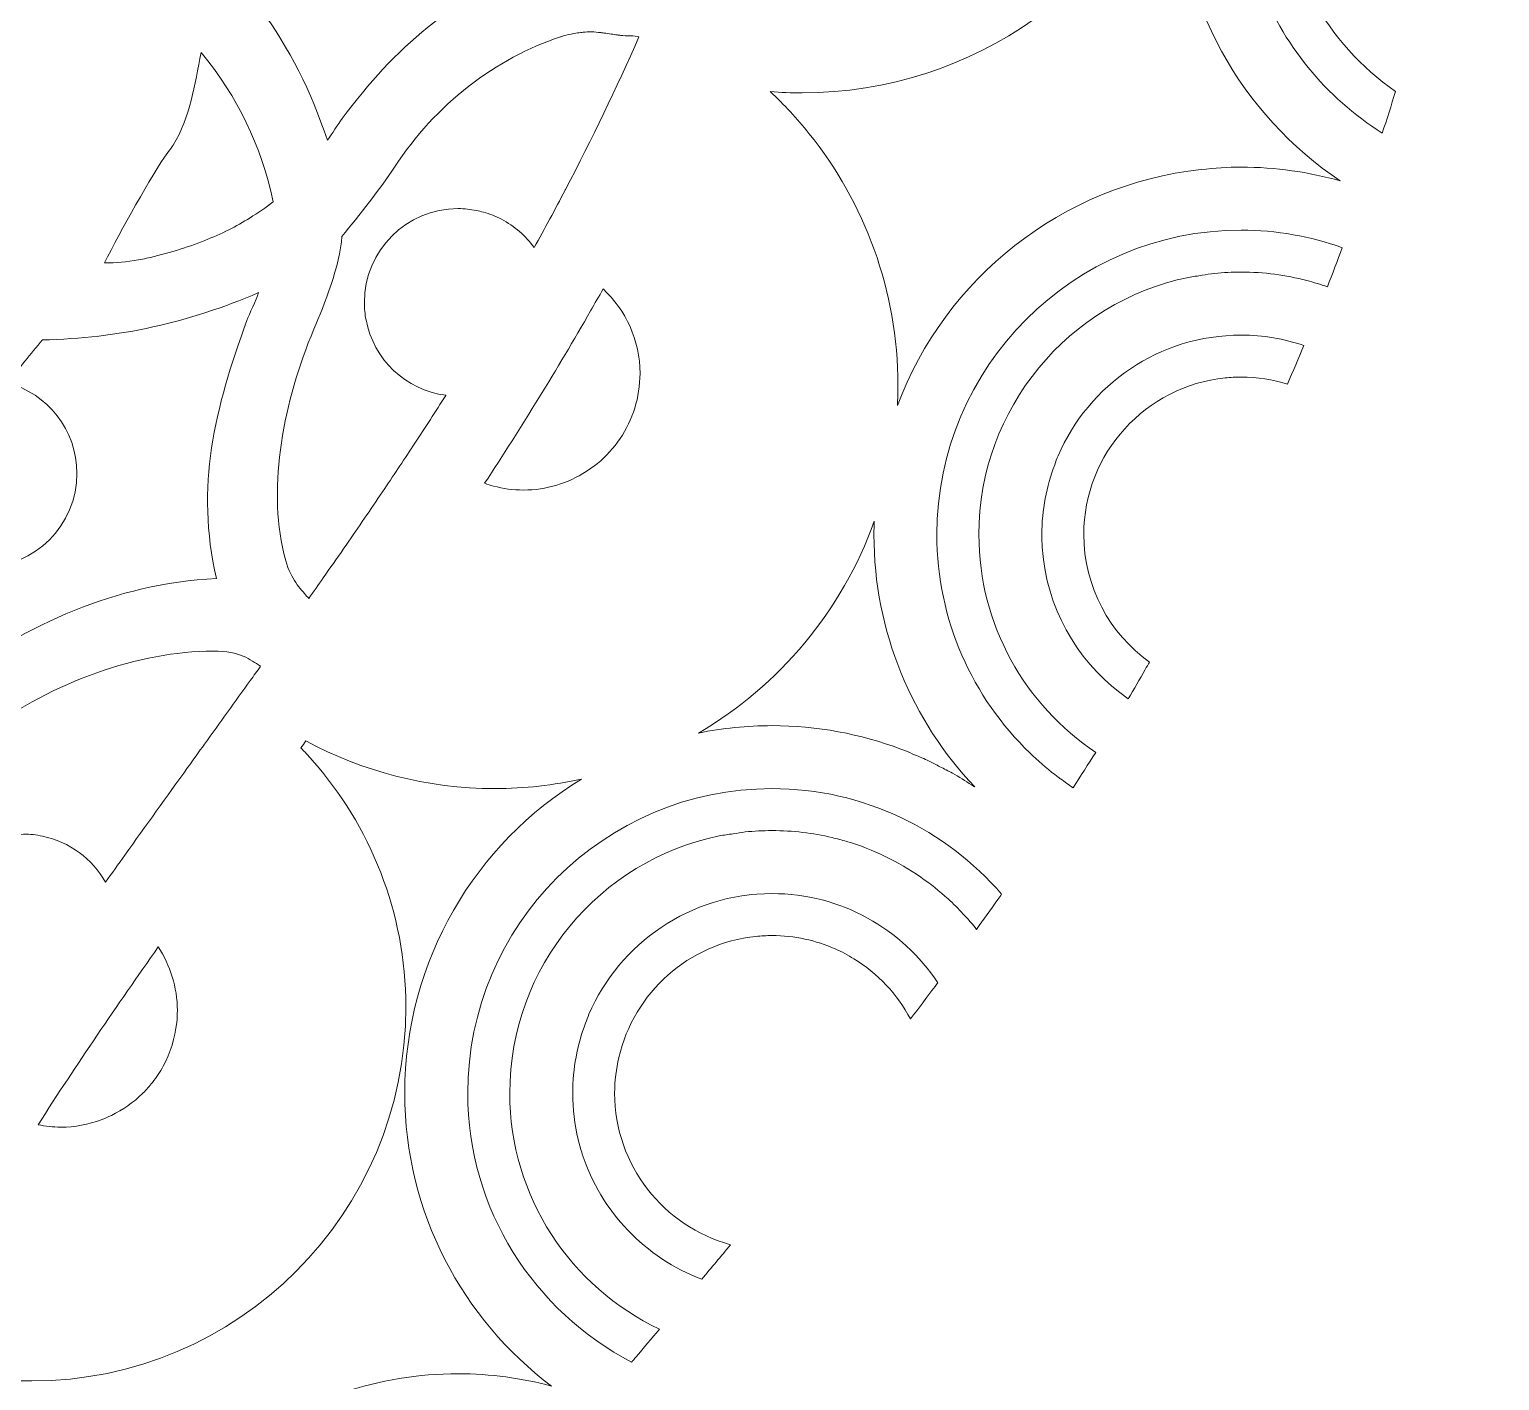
# Model space of a CAD drawing. Header units: millimetres. Extents: x -416 to 1516, y -417 to 43.
# Drawn here: x 1010.99 to 1047.59, y -150.5 to -116.87 of the extents above; entities that cross this region are included whole.
import ezdxf

# ---------------------------------------------------------------- set-up
doc = ezdxf.new("R2010")
doc.units = ezdxf.units.MM
doc.header["$MEASUREMENT"] = 0
doc.layers.add('Layer 2', color=7, linetype='Continuous')

msp = doc.modelspace()

# ---------------------------------------------------------------- linework, layer by layer
at = {"layer": 'Layer 2', "lineweight": 0}
for points, knots in [([(1047.584, -105.661), (1047.556, -105.987), (1047.528, -106.313), (1047.494, -106.641), (1047.305, -106.676), (1047.119, -106.72), (1046.936, -106.771), (1046.761, -106.82), (1046.59, -106.877), (1046.422, -106.94), (1046.414, -106.943), (1046.405, -106.945), (1046.397, -106.948), (1046.28, -106.992), (1046.168, -107.044), (1046.055, -107.094), (1045.997, -107.12), (1045.936, -107.142), (1045.879, -107.169), (1043.687, -108.22), (1042.168, -110.453), (1042.168, -113.044), (1042.168, -115.272), (1043.295, -117.235), (1045.004, -118.413), (1045.004, -118.413), (1045.004, -118.414), (1045.004, -118.414), (1044.897, -118.76), (1044.786, -119.106), (1044.673, -119.452), (1043.27, -118.568), (1042.178, -117.236), (1041.594, -115.66), (1041.53, -115.487), (1041.472, -115.312), (1041.421, -115.134), (1041.318, -114.778), (1041.238, -114.413), (1041.189, -114.038), (1041.167, -113.876), (1041.151, -113.711), (1041.14, -113.545), (1041.129, -113.379), (1041.124, -113.212), (1041.124, -113.044), (1041.124, -109.243), (1043.94, -106.098), (1047.594, -105.56), (1047.591, -105.594), (1047.587, -105.628), (1047.584, -105.661)], [0, 0, 0, 0, 1, 1, 1, 2, 2, 2, 3, 3, 3, 4, 4, 4, 5, 5, 5, 6, 6, 6, 7, 7, 7, 8, 8, 8, 9, 9, 9, 10, 10, 10, 11, 11, 11, 12, 12, 12, 13, 13, 13, 14, 14, 14, 15, 15, 15, 16, 16, 16, 17, 17, 17, 17]), ([(1021.24, -108.46), (1021.266, -108.657), (1021.282, -108.962), (1021.306, -109.142), (1021.617, -111.467), (1022.23, -113.384), (1023.596, -115.291), (1021.508, -116.091), (1020.119, -117.3), (1018.779, -119.089), (1018.676, -119.226), (1018.527, -119.476), (1018.412, -119.625), (1017.999, -118.408), (1017.479, -117.344), (1016.741, -116.364), (1016.618, -116.201), (1016.489, -116.04), (1016.353, -115.881), (1016.217, -115.722), (1016.075, -115.565), (1015.926, -115.41), (1016.018, -115.094), (1016.106, -114.778), (1016.194, -114.462), (1016.553, -115.29), (1017.376, -115.869), (1018.336, -115.869), (1019.626, -115.869), (1020.671, -114.824), (1020.671, -113.534), (1020.671, -113.534), (1020.671, -113.534), (1020.671, -113.534), (1020.671, -112.245), (1019.626, -111.199), (1018.336, -111.199), (1017.8, -111.199), (1017.307, -111.382), (1016.913, -111.686), (1017.004, -111.308), (1017.093, -110.93), (1017.179, -110.551), (1018.762, -110.197), (1019.997, -109.485), (1021.24, -108.46)], [0, 0, 0, 0, 1, 1, 1, 2, 2, 2, 3, 3, 3, 4, 4, 4, 5, 5, 5, 6, 6, 6, 7, 7, 7, 8, 8, 8, 9, 9, 9, 10, 10, 10, 11, 11, 11, 12, 12, 12, 13, 13, 13, 14, 14, 14, 15, 15, 15, 15]), ([(1030.401, -119.46), (1030.103, -119.09), (1029.782, -118.741), (1029.436, -118.417), (1029.699, -118.438), (1029.963, -118.451), (1030.231, -118.451), (1030.231, -118.451), (1030.231, -118.451), (1030.231, -118.451), (1034.528, -118.451), (1038.201, -115.735), (1039.626, -111.931), (1039.582, -112.296), (1039.556, -112.667), (1039.556, -113.044), (1039.556, -116.209), (1041.177, -118.999), (1043.628, -120.641), (1042.843, -120.419), (1042.016, -120.298), (1041.16, -120.298), (1040.823, -120.298), (1040.493, -120.323), (1040.165, -120.358), (1036.689, -120.737), (1033.792, -123.066), (1032.601, -126.23), (1032.609, -126.065), (1032.614, -125.898), (1032.614, -125.731), (1032.614, -123.359), (1031.783, -121.179), (1030.401, -119.46)], [0, 0, 0, 0, 1, 1, 1, 2, 2, 2, 3, 3, 3, 4, 4, 4, 5, 5, 5, 6, 6, 6, 7, 7, 7, 8, 8, 8, 9, 9, 9, 10, 10, 10, 11, 11, 11, 11]), ([(1019.373, -124.097), (1019.558, -125.081), (1020.36, -125.845), (1021.361, -125.976), (1021.36, -125.978), (1021.359, -125.98), (1021.357, -125.982), (1021.105, -126.38), (1020.848, -126.775), (1020.589, -127.169), (1020.341, -127.547), (1020.09, -127.922), (1019.838, -128.297), (1019.542, -128.736), (1019.243, -129.173), (1018.943, -129.608), (1018.9, -129.671), (1018.857, -129.734), (1018.814, -129.796), (1018.646, -130.038), (1018.477, -130.278), (1018.308, -130.519), (1018.189, -130.69), (1018.069, -130.861), (1017.949, -131.032), (1017.913, -130.992), (1017.877, -130.952), (1017.841, -130.912), (1017.645, -130.692), (1017.449, -130.439), (1017.325, -129.911), (1016.926, -128.221), (1017.324, -126.112), (1018.073, -124.334), (1018.332, -123.717), (1018.73, -122.753), (1018.772, -122.021), (1019.205, -121.499), (1019.733, -120.833), (1020.082, -120.297), (1021.096, -118.74), (1022.616, -117.574), (1024.217, -117.056), (1024.219, -117.055), (1024.221, -117.055), (1024.222, -117.055), (1024.313, -117.025), (1024.396, -117.004), (1024.477, -116.986), (1024.502, -116.981), (1024.526, -116.977), (1024.55, -116.972), (1024.608, -116.961), (1024.663, -116.953), (1024.717, -116.947), (1024.738, -116.945), (1024.76, -116.942), (1024.781, -116.94), (1024.85, -116.935), (1024.916, -116.932), (1024.979, -116.933), (1024.979, -116.933), (1024.98, -116.933), (1024.98, -116.933), (1025.064, -116.934), (1025.141, -116.941), (1025.217, -116.95), (1025.245, -116.953), (1025.272, -116.957), (1025.299, -116.961), (1025.359, -116.969), (1025.418, -116.978), (1025.476, -116.987), (1025.527, -116.995), (1025.579, -117.002), (1025.63, -117.008), (1025.658, -117.012), (1025.686, -117.016), (1025.713, -117.019), (1025.785, -117.026), (1025.859, -117.032), (1025.935, -117.032), (1025.936, -117.032), (1025.937, -117.032), (1025.938, -117.032), (1026.05, -117.031), (1026.121, -117.043), (1026.168, -117.058), (1025.606, -118.327), (1024.997, -119.593), (1024.34, -120.854), (1024.337, -120.86), (1024.333, -120.867), (1024.329, -120.874), (1024.08, -121.352), (1023.823, -121.825), (1023.561, -122.297), (1023.56, -122.298), (1023.56, -122.298), (1023.559, -122.299), (1023.347, -122.006), (1023.069, -121.763), (1022.747, -121.594), (1022.605, -121.52), (1022.453, -121.462), (1022.296, -121.418), (1022.237, -121.402), (1022.177, -121.388), (1022.117, -121.377), (1021.971, -121.348), (1021.822, -121.329), (1021.668, -121.329), (1020.378, -121.329), (1019.333, -122.374), (1019.333, -123.664), (1019.333, -123.664), (1019.333, -123.664), (1019.333, -123.664), (1019.333, -123.812), (1019.347, -123.957), (1019.373, -124.097)], [0, 0, 0, 0, 1, 1, 1, 2, 2, 2, 3, 3, 3, 4, 4, 4, 5, 5, 5, 6, 6, 6, 7, 7, 7, 8, 8, 8, 9, 9, 9, 10, 10, 10, 11, 11, 11, 12, 12, 12, 13, 13, 13, 14, 14, 14, 15, 15, 15, 16, 16, 16, 17, 17, 17, 18, 18, 18, 19, 19, 19, 20, 20, 20, 21, 21, 21, 22, 22, 22, 23, 23, 23, 24, 24, 24, 25, 25, 25, 26, 26, 26, 27, 27, 27, 28, 28, 28, 29, 29, 29, 30, 30, 30, 31, 31, 31, 32, 32, 32, 33, 33, 33, 34, 34, 34, 35, 35, 35, 36, 36, 36, 37, 37, 37, 38, 38, 38, 39, 39, 39, 40, 40, 40, 40]), ([(1016.485, -121.558), (1016.311, -121.666), (1016.135, -121.768), (1015.954, -121.859), (1015.761, -121.956), (1015.564, -122.042), (1015.364, -122.121), (1014.899, -122.307), (1014.415, -122.452), (1013.912, -122.565), (1013.841, -122.581), (1013.774, -122.593), (1013.708, -122.605), (1013.415, -122.66), (1013.154, -122.682), (1012.859, -122.68), (1013.269, -121.899), (1014.022, -120.507), (1014.437, -119.936), (1014.504, -119.843), (1014.545, -119.789), (1014.574, -119.752), (1014.998, -119.052), (1015.104, -118.258), (1015.269, -117.442), (1016.189, -118.574), (1016.748, -119.735), (1017.064, -121.159), (1016.876, -121.305), (1016.682, -121.436), (1016.485, -121.558)], [0, 0, 0, 0, 1, 1, 1, 2, 2, 2, 3, 3, 3, 4, 4, 4, 5, 5, 5, 6, 6, 6, 7, 7, 7, 8, 8, 8, 9, 9, 9, 10, 10, 10, 10]), ([(1043.307, -123.276), (1043.139, -123.217), (1042.967, -123.165), (1042.793, -123.119), (1042.271, -122.984), (1041.725, -122.91), (1041.16, -122.91), (1040.935, -122.91), (1040.713, -122.922), (1040.494, -122.944), (1040.391, -122.954), (1040.292, -122.975), (1040.192, -122.99), (1040.076, -123.008), (1039.959, -123.02), (1039.846, -123.043), (1036.873, -123.653), (1034.63, -126.29), (1034.63, -129.441), (1034.63, -131.701), (1035.788, -133.69), (1037.538, -134.861), (1037.354, -135.156), (1037.166, -135.45), (1036.977, -135.743), (1036.87, -135.672), (1036.767, -135.597), (1036.664, -135.521), (1036.644, -135.507), (1036.623, -135.493), (1036.603, -135.478), (1036.384, -135.313), (1036.175, -135.134), (1035.976, -134.946), (1035.953, -134.925), (1035.928, -134.905), (1035.906, -134.883), (1035.903, -134.881), (1035.901, -134.878), (1035.899, -134.876), (1034.474, -133.5), (1033.585, -131.574), (1033.585, -129.441), (1033.585, -125.264), (1036.983, -121.865), (1041.16, -121.865), (1042.044, -121.865), (1042.89, -122.022), (1043.678, -122.303), (1043.557, -122.628), (1043.433, -122.952), (1043.307, -123.276)], [0, 0, 0, 0, 1, 1, 1, 2, 2, 2, 3, 3, 3, 4, 4, 4, 5, 5, 5, 6, 6, 6, 7, 7, 7, 8, 8, 8, 9, 9, 9, 10, 10, 10, 11, 11, 11, 12, 12, 12, 13, 13, 13, 14, 14, 14, 15, 15, 15, 16, 16, 16, 17, 17, 17, 17]), ([(1023.291, -128.334), (1023.033, -128.334), (1022.784, -128.299), (1022.547, -128.234), (1022.472, -128.214), (1022.398, -128.191), (1022.326, -128.166), (1023.245, -126.762), (1024.131, -125.333), (1024.965, -123.872), (1025.068, -123.691), (1025.174, -123.511), (1025.276, -123.329), (1025.837, -123.858), (1026.194, -124.601), (1026.194, -125.432), (1026.194, -125.732), (1026.148, -126.022), (1026.063, -126.294), (1025.978, -126.567), (1025.854, -126.822), (1025.697, -127.054), (1025.541, -127.285), (1025.351, -127.493), (1025.136, -127.671), (1025.047, -127.744), (1024.952, -127.811), (1024.854, -127.873), (1024.403, -128.164), (1023.867, -128.334), (1023.291, -128.334)], [0, 0, 0, 0, 1, 1, 1, 2, 2, 2, 3, 3, 3, 4, 4, 4, 5, 5, 5, 6, 6, 6, 7, 7, 7, 8, 8, 8, 9, 9, 9, 10, 10, 10, 10]), ([(1015.648, -130.531), (1013.056, -130.69), (1011.043, -131.639), (1008.916, -133.126), (1008.85, -133.173), (1008.758, -133.241), (1008.663, -133.313), (1008.519, -133.42), (1008.364, -133.537), (1008.248, -133.612), (1008.35, -132.031), (1008.263, -130.693), (1007.481, -129.28), (1007.57, -129.17), (1007.661, -129.061), (1007.75, -128.951), (1007.949, -129.352), (1008.259, -129.685), (1008.64, -129.915), (1008.991, -130.128), (1009.401, -130.253), (1009.842, -130.253), (1011.132, -130.253), (1012.177, -129.208), (1012.177, -127.918), (1012.177, -126.837), (1011.441, -125.929), (1010.443, -125.664), (1010.735, -125.309), (1011.024, -124.952), (1011.317, -124.597), (1013.232, -124.557), (1014.945, -124.174), (1016.7, -123.419), (1016.632, -123.616), (1016.469, -123.945), (1016.407, -124.116), (1015.608, -126.307), (1015.121, -128.239), (1015.648, -130.531)], [0, 0, 0, 0, 1, 1, 1, 2, 2, 2, 3, 3, 3, 4, 4, 4, 5, 5, 5, 6, 6, 6, 7, 7, 7, 8, 8, 8, 9, 9, 9, 10, 10, 10, 11, 11, 11, 12, 12, 12, 13, 13, 13, 13]), ([(1042.313, -125.699), (1041.949, -125.585), (1041.562, -125.523), (1041.16, -125.523), (1041.025, -125.523), (1040.892, -125.529), (1040.76, -125.543), (1038.787, -125.744), (1037.242, -127.415), (1037.242, -129.441), (1037.242, -130.749), (1037.889, -131.905), (1038.877, -132.616), (1038.842, -132.677), (1038.806, -132.737), (1038.771, -132.798), (1038.632, -133.041), (1038.493, -133.284), (1038.349, -133.527), (1037.213, -132.743), (1036.418, -131.499), (1036.236, -130.066), (1036.21, -129.861), (1036.197, -129.653), (1036.197, -129.441), (1036.197, -128.829), (1036.314, -128.245), (1036.517, -127.703), (1036.545, -127.629), (1036.571, -127.554), (1036.602, -127.481), (1037.364, -125.717), (1039.119, -124.478), (1041.16, -124.478), (1041.706, -124.478), (1042.23, -124.57), (1042.721, -124.735), (1042.588, -125.057), (1042.452, -125.378), (1042.313, -125.699)], [0, 0, 0, 0, 1, 1, 1, 2, 2, 2, 3, 3, 3, 4, 4, 4, 5, 5, 5, 6, 6, 6, 7, 7, 7, 8, 8, 8, 9, 9, 9, 10, 10, 10, 11, 11, 11, 12, 12, 12, 13, 13, 13, 13]), ([(1034.526, -135.721), (1034.501, -135.704), (1034.474, -135.69), (1034.449, -135.673), (1034.292, -135.571), (1034.134, -135.472), (1033.971, -135.379), (1033.87, -135.322), (1033.765, -135.272), (1033.662, -135.219), (1033.571, -135.172), (1033.483, -135.121), (1033.39, -135.077), (1033.272, -135.021), (1033.15, -134.972), (1033.03, -134.921), (1032.948, -134.887), (1032.869, -134.848), (1032.786, -134.816), (1032.752, -134.803), (1032.717, -134.793), (1032.684, -134.78), (1031.686, -134.405), (1030.608, -134.197), (1029.481, -134.197), (1028.856, -134.197), (1028.245, -134.26), (1027.654, -134.38), (1029.664, -133.198), (1031.227, -131.336), (1032.026, -129.112), (1032.022, -129.222), (1032.017, -129.331), (1032.017, -129.441), (1032.017, -131.872), (1032.973, -134.082), (1034.526, -135.721)], [0, 0, 0, 0, 1, 1, 1, 2, 2, 2, 3, 3, 3, 4, 4, 4, 5, 5, 5, 6, 6, 6, 7, 7, 7, 8, 8, 8, 9, 9, 9, 10, 10, 10, 11, 11, 11, 12, 12, 12, 12]), ([(1006.936, -138.152), (1007.102, -137.72), (1007.542, -136.525), (1007.693, -135.951), (1008.295, -135.394), (1009.307, -134.78), (1009.892, -134.351), (1011.587, -133.107), (1013.719, -132.343), (1015.567, -132.343), (1016.258, -132.342), (1016.474, -132.552), (1016.749, -132.718), (1016.665, -132.835), (1016.581, -132.95), (1016.497, -133.067), (1016.115, -133.599), (1015.733, -134.13), (1015.353, -134.657), (1015.213, -134.85), (1015.072, -135.047), (1014.931, -135.242), (1014.412, -135.962), (1013.891, -136.688), (1013.369, -137.419), (1013.209, -137.645), (1013.048, -137.868), (1012.887, -138.095), (1012.562, -137.511), (1011.992, -137.086), (1011.317, -136.948), (1011.165, -136.916), (1011.009, -136.895), (1010.847, -136.895), (1009.558, -136.895), (1008.513, -137.94), (1008.513, -139.23), (1008.513, -139.23), (1008.513, -139.23), (1008.513, -139.23), (1008.513, -139.45), (1008.543, -139.663), (1008.6, -139.866), (1008.67, -140.113), (1008.782, -140.342), (1008.924, -140.548), (1008.946, -140.581), (1008.969, -140.613), (1008.993, -140.644), (1009.062, -140.734), (1009.137, -140.82), (1009.218, -140.899), (1009.222, -140.903), (1009.226, -140.908), (1009.23, -140.912), (1009.315, -140.993), (1009.407, -141.066), (1009.503, -141.134), (1009.518, -141.145), (1009.533, -141.157), (1009.549, -141.168), (1009.565, -141.179), (1009.583, -141.188), (1009.6, -141.199), (1009.641, -141.225), (1009.682, -141.251), (1009.724, -141.274), (1009.804, -141.318), (1009.888, -141.356), (1009.973, -141.39), (1010.145, -141.46), (1010.325, -141.511), (1010.514, -141.538), (1010.307, -141.849), (1010.104, -142.163), (1009.899, -142.476), (1009.504, -143.08), (1009.116, -143.689), (1008.737, -144.301), (1008.63, -144.472), (1008.52, -144.642), (1008.415, -144.814), (1008.406, -144.829), (1008.398, -144.844), (1008.389, -144.859), (1008.385, -144.855), (1008.382, -144.851), (1008.378, -144.848), (1008.378, -144.848), (1008.378, -144.848), (1008.378, -144.848), (1008.378, -144.848), (1008.378, -144.848), (1008.378, -144.848), (1008.378, -144.848), (1008.378, -144.848), (1008.378, -144.848), (1008.378, -144.848), (1008.378, -144.848), (1008.378, -144.848), (1008.378, -144.848), (1008.378, -144.848), (1008.378, -144.848), (1008.375, -144.846), (1008.376, -144.853), (1008.373, -144.86), (1008.37, -144.869), (1008.364, -144.877), (1008.344, -144.873), (1008.334, -144.871), (1008.321, -144.866), (1008.304, -144.857), (1008.253, -144.83), (1008.165, -144.764), (1008.011, -144.62), (1006.215, -142.95), (1005.958, -140.689), (1006.936, -138.152)], [0, 0, 0, 0, 1, 1, 1, 2, 2, 2, 3, 3, 3, 4, 4, 4, 5, 5, 5, 6, 6, 6, 7, 7, 7, 8, 8, 8, 9, 9, 9, 10, 10, 10, 11, 11, 11, 12, 12, 12, 13, 13, 13, 14, 14, 14, 15, 15, 15, 16, 16, 16, 17, 17, 17, 18, 18, 18, 19, 19, 19, 20, 20, 20, 21, 21, 21, 22, 22, 22, 23, 23, 23, 24, 24, 24, 25, 25, 25, 26, 26, 26, 27, 27, 27, 28, 28, 28, 29, 29, 29, 30, 30, 30, 31, 31, 31, 32, 32, 32, 33, 33, 33, 34, 34, 34, 35, 35, 35, 36, 36, 36, 37, 37, 37, 38, 38, 38, 39, 39, 39, 39]), ([(1011.056, -150.505), (1011.056, -150.505), (1011.056, -150.505), (1011.056, -150.505), (1011.056, -150.505), (1011.056, -150.505), (1011.056, -150.505), (1016.188, -150.505), (1020.364, -146.329), (1020.364, -141.197), (1020.364, -138.838), (1019.476, -136.686), (1018.023, -135.045), (1017.935, -134.945), (1017.844, -134.846), (1017.752, -134.749), (1017.793, -134.692), (1017.834, -134.635), (1017.875, -134.578), (1019.28, -135.33), (1020.881, -135.762), (1022.583, -135.762), (1022.583, -135.762), (1022.583, -135.762), (1022.583, -135.762), (1022.583, -135.762), (1022.583, -135.762), (1022.583, -135.762), (1023.323, -135.762), (1024.043, -135.679), (1024.738, -135.526), (1022.102, -137.132), (1020.338, -140.034), (1020.338, -143.34), (1020.338, -146.32), (1021.777, -148.964), (1023.992, -150.632), (1023.25, -150.435), (1022.472, -150.325), (1021.668, -150.325), (1020.667, -150.325), (1019.706, -150.49), (1018.804, -150.788), (1018.77, -150.799), (1018.734, -150.808), (1018.7, -150.819), (1018.635, -150.842), (1018.573, -150.87), (1018.508, -150.894), (1015.809, -151.893), (1013.704, -154.126), (1012.892, -156.91), (1012.569, -154.02), (1010.876, -151.539), (1008.475, -150.138), (1009.295, -150.375), (1010.16, -150.505), (1011.056, -150.505)], [0, 0, 0, 0, 1, 1, 1, 2, 2, 2, 3, 3, 3, 4, 4, 4, 5, 5, 5, 6, 6, 6, 7, 7, 7, 8, 8, 8, 9, 9, 9, 10, 10, 10, 11, 11, 11, 12, 12, 12, 13, 13, 13, 14, 14, 14, 15, 15, 15, 16, 16, 16, 17, 17, 17, 18, 18, 18, 19, 19, 19, 19]), ([(1035.101, -138.525), (1034.927, -138.772), (1034.752, -139.019), (1034.575, -139.266), (1034.529, -139.208), (1034.48, -139.153), (1034.432, -139.097), (1034.37, -139.025), (1034.307, -138.954), (1034.242, -138.885), (1034.121, -138.755), (1033.996, -138.629), (1033.864, -138.509), (1033.65, -138.314), (1033.422, -138.134), (1033.183, -137.968), (1032.623, -137.58), (1032.002, -137.276), (1031.335, -137.077), (1031.217, -137.043), (1031.098, -137.011), (1030.978, -136.982), (1030.498, -136.869), (1029.996, -136.809), (1029.481, -136.809), (1029.256, -136.809), (1029.034, -136.82), (1028.814, -136.843), (1028.712, -136.853), (1028.613, -136.874), (1028.513, -136.889), (1028.397, -136.906), (1028.28, -136.919), (1028.167, -136.942), (1025.194, -137.552), (1022.951, -140.188), (1022.951, -143.34), (1022.951, -145.936), (1024.479, -148.171), (1026.68, -149.219), (1026.482, -149.453), (1026.285, -149.684), (1026.088, -149.915), (1026.062, -149.945), (1026.036, -149.976), (1026.01, -150.007), (1026.002, -150.016), (1025.993, -150.026), (1025.985, -150.036), (1023.566, -148.772), (1021.906, -146.253), (1021.906, -143.34), (1021.906, -139.162), (1025.304, -135.764), (1029.481, -135.764), (1031.765, -135.764), (1033.808, -136.786), (1035.197, -138.39), (1035.165, -138.435), (1035.133, -138.48), (1035.101, -138.525)], [0, 0, 0, 0, 1, 1, 1, 2, 2, 2, 3, 3, 3, 4, 4, 4, 5, 5, 5, 6, 6, 6, 7, 7, 7, 8, 8, 8, 9, 9, 9, 10, 10, 10, 11, 11, 11, 12, 12, 12, 13, 13, 13, 14, 14, 14, 15, 15, 15, 16, 16, 16, 17, 17, 17, 18, 18, 18, 19, 19, 19, 20, 20, 20, 20]), ([(1033.539, -140.685), (1033.337, -140.956), (1033.133, -141.226), (1032.929, -141.496), (1032.599, -140.88), (1032.111, -140.361), (1031.518, -139.997), (1031.37, -139.905), (1031.215, -139.824), (1031.055, -139.753), (1030.574, -139.54), (1030.041, -139.421), (1029.481, -139.421), (1029.346, -139.421), (1029.213, -139.428), (1029.081, -139.441), (1027.405, -139.612), (1026.041, -140.845), (1025.668, -142.454), (1025.601, -142.739), (1025.563, -143.035), (1025.563, -143.34), (1025.563, -143.34), (1025.563, -143.34), (1025.563, -143.34), (1025.563, -145.142), (1026.788, -146.66), (1028.449, -147.115), (1028.21, -147.403), (1027.971, -147.688), (1027.732, -147.972), (1027.732, -147.972), (1027.732, -147.972), (1027.732, -147.973), (1027.731, -147.973), (1027.731, -147.973), (1027.731, -147.973), (1026.325, -147.442), (1025.221, -146.293), (1024.757, -144.858), (1024.718, -144.739), (1024.684, -144.617), (1024.654, -144.494), (1024.565, -144.123), (1024.518, -143.737), (1024.518, -143.34), (1024.518, -142.727), (1024.635, -142.143), (1024.838, -141.601), (1024.866, -141.527), (1024.892, -141.452), (1024.923, -141.38), (1025.685, -139.615), (1027.44, -138.376), (1029.481, -138.376), (1031.202, -138.376), (1032.718, -139.259), (1033.608, -140.593), (1033.585, -140.624), (1033.562, -140.654), (1033.539, -140.685)], [0, 0, 0, 0, 1, 1, 1, 2, 2, 2, 3, 3, 3, 4, 4, 4, 5, 5, 5, 6, 6, 6, 7, 7, 7, 8, 8, 8, 9, 9, 9, 10, 10, 10, 11, 11, 11, 12, 12, 12, 13, 13, 13, 14, 14, 14, 15, 15, 15, 16, 16, 16, 17, 17, 17, 18, 18, 18, 19, 19, 19, 20, 20, 20, 20]), ([(1014.676, -141.287), (1014.676, -141.387), (1014.671, -141.485), (1014.661, -141.583), (1014.621, -141.973), (1014.504, -142.34), (1014.325, -142.669), (1014.247, -142.813), (1014.155, -142.948), (1014.055, -143.076), (1013.983, -143.167), (1013.907, -143.256), (1013.825, -143.338), (1013.819, -143.344), (1013.812, -143.349), (1013.806, -143.355), (1013.582, -143.576), (1013.32, -143.758), (1013.034, -143.897), (1012.951, -143.938), (1012.866, -143.974), (1012.779, -144.006), (1012.465, -144.122), (1012.127, -144.189), (1011.774, -144.189), (1011.58, -144.189), (1011.392, -144.163), (1011.209, -144.127), (1012.17, -142.632), (1013.176, -141.158), (1014.2, -139.704), (1014.499, -140.16), (1014.676, -140.702), (1014.676, -141.287)], [0, 0, 0, 0, 1, 1, 1, 2, 2, 2, 3, 3, 3, 4, 4, 4, 5, 5, 5, 6, 6, 6, 7, 7, 7, 8, 8, 8, 9, 9, 9, 10, 10, 10, 11, 11, 11, 11])]:
    msp.add_open_spline(points, degree=3, knots=knots, dxfattribs=at)

doc.saveas('drawing.dxf')
